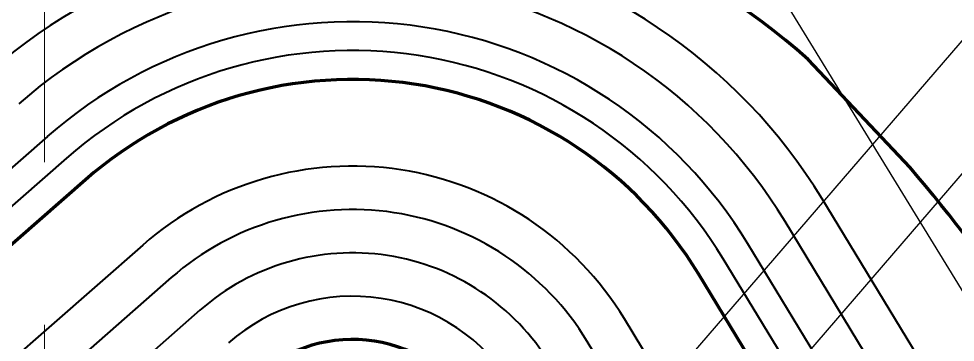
# Model space of a CAD drawing. Header units: inches. Extents: x -5337 to 1057, y 15227 to 19227.
# Drawn here: x -2540.7 to -2475.9, y 16555.8 to 16578.2 of the extents above; entities that cross this region are included whole.
import ezdxf

# ---------------------------------------------------------------- set-up
doc = ezdxf.new("R2010")
doc.units = ezdxf.units.IN
doc.header["$LTSCALE"] = 150
doc.header["$MEASUREMENT"] = 0
doc.linetypes.add('HIDDEN', pattern=[0.375, 0.25, -0.125])
for name, color, linetype in [('COMT-MIN', 84, 'Continuous'), ('CONT-MJR', 84, 'Continuous'), ('grid', 7, 'HIDDEN'), ('ROW', 7, 'Continuous'), ('STORM', 7, 'Continuous')]:
    doc.layers.add(name, color=color, linetype=linetype)

msp = doc.modelspace()

# ---------------------------------------------------------------- linework, layer by layer
at = {"layer": 'COMT-MIN', "color": 5, "linetype": 'Continuous', "lineweight": 40}
for p, q in [((-2538.7, 16570.025), (-2559.306, 16551.952)), ((-2537.381, 16568.522), (-2557.987, 16550.448)), ((-2477.712, 16553.497), (-2485.122, 16565.696)), ((-2480.274, 16551.936), (-2487.686, 16564.138)), ((-2532.106, 16562.507), (-2552.712, 16544.434)), ((-2482.835, 16550.374), (-2490.25, 16562.581)), ((-2484.543, 16549.334), (-2491.959, 16561.542)), ((-2530.128, 16560.252), (-2550.734, 16542.178)), ((-2528.15, 16557.996), (-2548.756, 16539.923)), ((-2491.374, 16545.17), (-2498.797, 16557.389)), ((-2493.936, 16543.609), (-2501.361, 16555.831))]:
    msp.add_line(p, q, dxfattribs=at)
for radius in [38, 35, 32, 30, 22, 19, 16, 13]:
    msp.add_arc((-2517.6, 16545.967), radius, 31.27611, 131.25311, dxfattribs=at)
at = {"layer": 'CONT-MJR', "color": 5, "linetype": 'Continuous', "lineweight": 70}
for p, q in [((-2479.042, 16567.875), (-2486.09, 16575.348)), ((-2486.09, 16575.348), (-2486.09, 16575.348)), ((-2479.042, 16567.875), (-2479.042, 16567.875)), ((-2536.062, 16567.018), (-2556.669, 16548.945)), ((-2486.251, 16548.293), (-2493.669, 16560.504))]:
    msp.add_line(p, q, dxfattribs=at)
for centre, radius, start, end in [((-2516.206, 16541.839), 45.054, 48.05305, 129.12252), ((-2517.6, 16545.967), 28, 31.27611, 131.25311), ((-2573.825, 16487.254), 124.433, 15.61682, 40.38409), ((-2517.6, 16545.967), 10, 31.27611, 131.25311)]:
    msp.add_arc(centre, radius, start, end, dxfattribs=at)
at = {"layer": 'grid', "color": 252, "linetype": 'HIDDEN', "lineweight": 0, "ltscale": 0.6}
msp.add_line((-2538.894, 19121.984), (-2538.894, 15630.294), dxfattribs=at)
at = {"layer": 'ROW'}
msp.add_line((-2473.448, 16556.109), (-2506.006, 16609.359), dxfattribs=at)
at = {"layer": 'STORM', "color": 5}
for p, q in [((-2494.15, 16554.911), (-2462.045, 16592.208)), ((-2490.035, 16550.495), (-2472.43, 16570.947))]:
    msp.add_line(p, q, dxfattribs=at)

doc.saveas('drawing.dxf')
